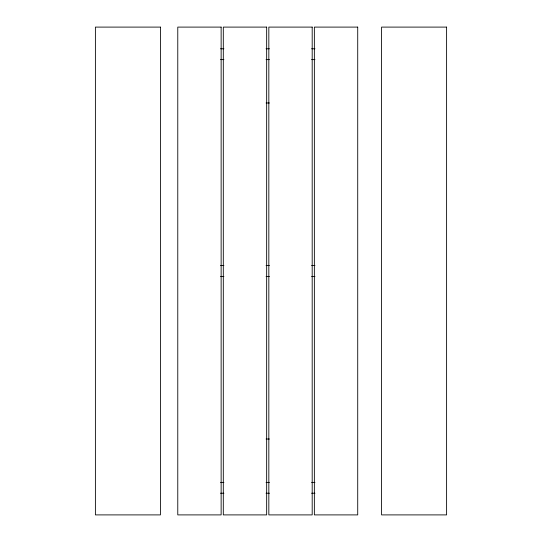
<?xml version="1.0" encoding="UTF-8"?>
<svg xmlns="http://www.w3.org/2000/svg" width="542" height="542" viewBox="0 0 542 542"><rect width="100%" height="100%" fill="white"/><g stroke="black" fill="none" stroke-linecap="round" stroke-linejoin="round"><path stroke-width="0.81" d="M220.533 48.78L223.907 48.78M266.061 48.78L269.435 48.78M311.589 48.78L314.963 48.78M220.533 59.62L223.907 59.62M266.061 59.62L269.435 59.62M311.589 59.62L314.963 59.62M266.081 102.98L269.415 102.98M220.533 265.58L223.907 265.58M266.061 265.58L269.435 265.58M311.589 265.58L314.963 265.58M220.533 276.42L223.907 276.42M266.061 276.42L269.435 276.42M311.589 276.42L314.963 276.42M266.081 439.02L269.415 439.02M220.533 482.38L223.907 482.38M266.061 482.38L269.435 482.38M311.589 482.38L314.963 482.38M220.533 493.22L223.907 493.22M266.061 493.22L269.435 493.22M311.589 493.22L314.963 493.22M160.432 27.1L95.392 27.1L95.392 514.9L160.432 514.9L160.432 27.1M221.136 27.1L177.776 27.1L177.776 514.9L221.136 514.9L221.136 27.1M266.664 27.1L223.304 27.1L223.304 514.9L266.664 514.9L266.664 27.1M312.192 27.1L268.832 27.1L268.832 514.9L312.192 514.9L312.192 27.1M357.72 27.1L314.36 27.1L314.36 514.9L357.72 514.9L357.72 27.1M446.608 27.1L381.568 27.1L381.568 514.9L446.608 514.9L446.608 27.1"/></g></svg>
